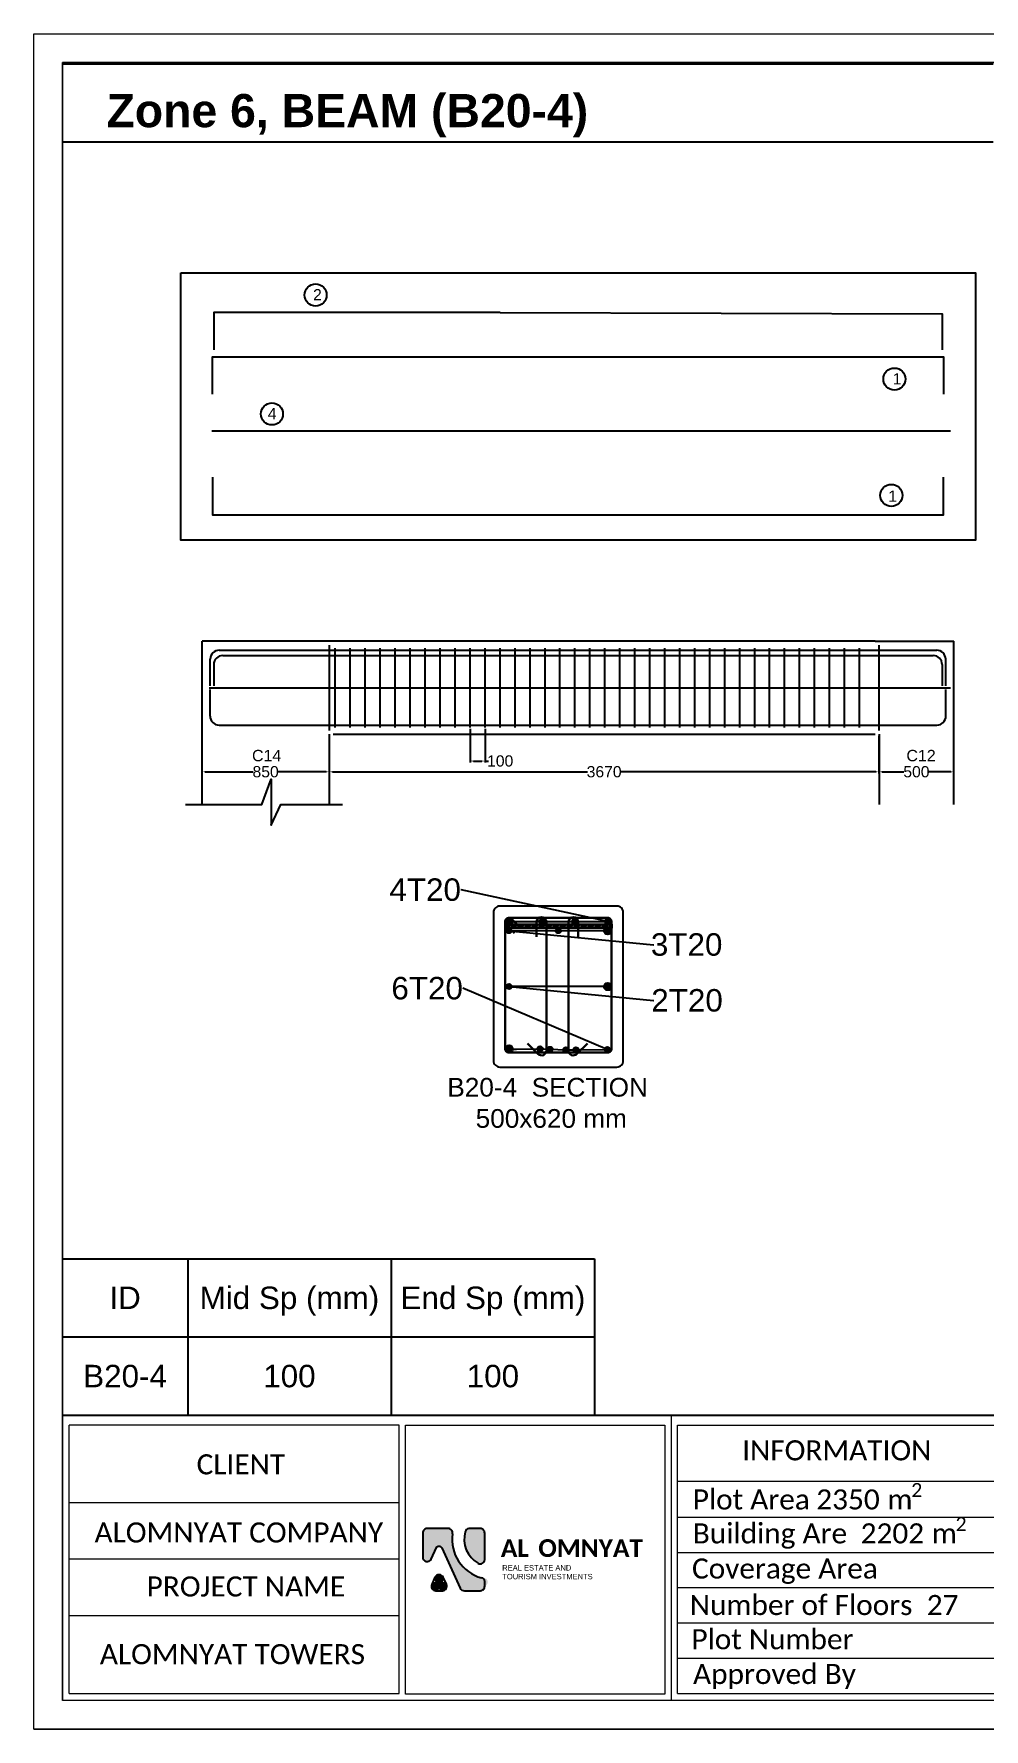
# Model space of a CAD drawing. Header units: inches. Extents: x 16 to 269, y 163 to 682.
# Drawn here: x 103.07 to 125.67, y 328.73 to 369.07 of the extents above; entities that cross this region are included whole.
import ezdxf
from ezdxf import colors
from ezdxf.entities.mleader import LeaderData, LeaderLine
from ezdxf.enums import TextEntityAlignment as Align
from ezdxf.math import Vec2, Vec3

# ---------------------------------------------------------------- set-up
doc = ezdxf.new("R2010")
doc.units = ezdxf.units.IN
doc.header["$MEASUREMENT"] = 0
doc.layers.get('Defpoints').update_dxf_attribs({"lineweight": 5})
for name, color, linetype in [('AutoRebar - BBS', 2, 'Continuous'), ('C', 7, 'Continuous'), ('MASSE', 7, 'Continuous'), ('S-ADDREINF', 3, 'Continuous'), ('S-MAINBAR', 5, 'Continuous'), ('S-OUTLINE', 7, 'Continuous'), ('S-SKIN', 6, 'Continuous'), ('S-STIRRUP', 1, 'Continuous'), ('S-TEXT', 2, 'Continuous'), ('Text', 7, 'Continuous')]:
    doc.layers.add(name, color=color, linetype=linetype)
doc.layers.add('Sheet_Borders', color=7, linetype='Continuous', lineweight=5)
doc.styles.add('Arial_1', font='arial.ttf', dxfattribs={"height": 0.45})
doc.styles.add('RA CALIBRI REGULAR', font='calibril.ttf')
doc.styles.get("Standard").update_dxf_attribs({"font": 'arial.ttf'})
doc.dimstyles.get("Standard").update_dxf_attribs({"dimtxt": 0.18, "dimasz": 0.18, "dimexe": 0.18, "dimexo": 0.0625, "dimgap": 0.09, "dimtad": 0, "dimtih": 1, "dimtoh": 1, "dimdec": 4, "dimzin": 0, "dimdsep": 46, "dimtxsty": 'Standard', "dimcen": 0.09, "dimadec": 0, "dimazin": 0, "dimtfac": 1, "dimtdec": 4, "dimtofl": 0, "dimtmove": 0, "dimatfit": 3, "dimfxl": 1, "dimtolj": 1, "dimtzin": 0, "dimarcsym": 0})

# ---------------------------------------------------------------- blocks, each defined once
blk = doc.blocks.new('*D829')
at = {"layer": 'Defpoints', "color": 0, "transparency": 16777216}
for p in [(3515, -42598), (7185, -42598), (7185, -42850)]:
    blk.add_point(p, dxfattribs=at)
at = {"layer": 'MASSE', "color": 0, "lineweight": -2, "transparency": 16777216}
for p, q in [((3515, -42609), (3515, -42861)), ((7185, -42609), (7185, -42861)), ((3537, -42850), (5238, -42850)), ((7164, -42850), (5462, -42850))]:
    blk.add_line(p, q, dxfattribs=at)
at = {"layer": 'MASSE', "color": 0, "transparency": 16777216}
for points in [[(3537, -42847), (3537, -42854), (3515, -42850)], [(7164, -42847), (7164, -42854), (7185, -42850)]]:
    blk.add_solid(points, dxfattribs=at)
at = {"layer": 'MASSE', "color": 0, "transparency": 16777216, "insert": (5350, -42850), "char_height": 75, "attachment_point": 5}
blk.add_mtext('\\A1;3670', dxfattribs=at)
blk = doc.blocks.new('*D830')
at = {"layer": 'Defpoints', "color": 0, "transparency": 16777216}
for p in [(4455, -42553), (4555, -42553), (4555, -42778)]:
    blk.add_point(p, dxfattribs=at)
at = {"layer": 'MASSE', "color": 0, "lineweight": -2, "transparency": 16777216}
for p, q in [((4455, -42564), (4455, -42789)), ((4555, -42564), (4555, -42789)), ((4477, -42778), (4534, -42778)), ((4555, -42778), (4577, -42778))]:
    blk.add_line(p, q, dxfattribs=at)
at = {"layer": 'MASSE', "color": 0, "transparency": 16777216}
for points in [[(4477, -42775), (4477, -42782), (4455, -42778)], [(4534, -42775), (4534, -42782), (4555, -42778)]]:
    blk.add_solid(points, dxfattribs=at)
at = {"layer": 'MASSE', "color": 0, "transparency": 16777216, "insert": (4656, -42778), "char_height": 75, "attachment_point": 5}
blk.add_mtext('\\A1;100', dxfattribs=at)
blk = doc.blocks.new('*D837')
at = {"layer": 'Defpoints', "color": 0, "transparency": 16777216}
for p in [(2665, -42850), (2665, -42850), (3515, -42850)]:
    blk.add_point(p, dxfattribs=at)
at = {"layer": 'MASSE', "color": 0, "lineweight": -2, "transparency": 16777216}
for p, q in [((2687, -42850), (3007, -42850)), ((3494, -42850), (3173, -42850))]:
    blk.add_line(p, q, dxfattribs=at)
at = {"layer": 'MASSE', "color": 0, "transparency": 16777216}
for points in [[(2687, -42847), (2687, -42854), (2665, -42850)], [(3494, -42847), (3494, -42854), (3515, -42850)]]:
    blk.add_solid(points, dxfattribs=at)
at = {"layer": 'MASSE', "color": 0, "transparency": 16777216, "insert": (3090, -42850), "char_height": 75, "attachment_point": 5}
blk.add_mtext('\\A1;850', dxfattribs=at)
blk = doc.blocks.new('*D838')
at = {"layer": 'Defpoints', "color": 0, "transparency": 16777216}
for p in [(7185, -42850), (7685, -42850), (7685, -42850)]:
    blk.add_point(p, dxfattribs=at)
at = {"layer": 'MASSE', "color": 0, "lineweight": -2, "transparency": 16777216}
for p, q in [((7207, -42850), (7352, -42850)), ((7664, -42850), (7518, -42850))]:
    blk.add_line(p, q, dxfattribs=at)
at = {"layer": 'MASSE', "color": 0, "transparency": 16777216}
for points in [[(7207, -42847), (7207, -42854), (7185, -42850)], [(7664, -42847), (7664, -42854), (7685, -42850)]]:
    blk.add_solid(points, dxfattribs=at)
at = {"layer": 'MASSE', "color": 0, "transparency": 16777216, "insert": (7435, -42850), "char_height": 75, "attachment_point": 5}
blk.add_mtext('\\A1;500', dxfattribs=at)
blk = doc.blocks.new('sheet')
at = {"true_color": 0x293189}
h = blk.add_hatch(color=177, dxfattribs=at)
h.dxf.hatch_style = 1
h.paths.add_polyline_path([(-418.734, 40.158, 0.414214), (-418.845, 40.046), (-418.845, 39.448, 0.802913), (-418.633, 39.401), (-418.502, 39.683, -0.639253), (-418.375, 39.682), (-417.915, 38.681, 0.29294), (-417.813, 38.616), (-417.42, 38.616, 0.414214), (-417.308, 38.728, 0.553295), (-417.269, 38.913, -0.417813), (-418.106, 40.034, 0.459795), (-418.218, 40.158)])
at = {"true_color": 0x4554a5}
h = blk.add_hatch(color=175, dxfattribs=at)
h.dxf.hatch_style = 1
h.paths.add_polyline_path([(-417.472, 39.295, 0.584571), (-417.308, 39.402), (-417.308, 40.046, 0.414214), (-417.42, 40.158), (-417.702, 40.158, 0.291504), (-417.79, 40.082, 0.342448)])
at = {"true_color": 0x000000}
h = blk.add_hatch(color=18, dxfattribs=at)
h.dxf.hatch_style = 1
h.paths.add_polyline_path([(-418.439, 38.651, 1.441321), (-418.347, 38.839, 1.901432), (-418.531, 38.839, 1.434024)])
at = {"color": 177, "true_color": 0x293189}
blk.add_lwpolyline([(-418.213, 40.158), (-418.734, 40.158, 0.414214), (-418.845, 40.046), (-418.845, 39.448, 0.802913), (-418.633, 39.401), (-418.502, 39.683, -0.639253), (-418.375, 39.682), (-417.915, 38.681, 0.29294), (-417.813, 38.616), (-417.42, 38.616, 0.414214), (-417.308, 38.728), (-417.308, 38.848)], format="xyb", dxfattribs=at)
at = {"color": 175, "true_color": 0x4554a5}
blk.add_lwpolyline([(-417.308, 39.387), (-417.308, 40.046, 0.414214), (-417.42, 40.158), (-417.702, 40.158)], format="xyb", dxfattribs=at)
blk.add_lwpolyline([(-418.257, 38.775), (-418.338, 38.949, 0.63847), (-418.541, 38.949), (-418.621, 38.774, 0.547105), (-418.519, 38.616), (-418.358, 38.616, 0.548839)], format="xyb", close=True)
at = {"color": 177, "true_color": 0x293189}
for centre, radius, start, end in [((-418.215, 40.048), 0.11, 350.4257, 91.3796), ((-417.134, 39.886), 0.983, 171.6397, 255.0806), ((-417.417, 38.83), 0.111, 9.4358, 74.1171)]:
    blk.add_arc(centre, radius, start, end, dxfattribs=at)
at = {"color": 175, "true_color": 0x4554a5}
for centre, radius, start, end in [((-417.123, 39.894), 0.693, 164.6076, 239.8175), ((-417.686, 40.051), 0.108, 98.1031, 165.7009), ((-417.42, 39.394), 0.112, 242.4829, 356.2798)]:
    blk.add_arc(centre, radius, start, end, dxfattribs=at)
at = {"layer": 'Sheet_Borders', "linetype": 'Continuous', "lineweight": 0}
for p, q in [((-428.475, 35.187), (-428.475, 77.192)), ((-428.475, 77.192), (-369.075, 77.192)), ((-428.475, 35.187), (-428.475, 77.192)), ((-428.475, 77.192), (-369.075, 77.192)), ((-427.768, 35.894), (-427.768, 76.484)), ((-427.768, 76.484), (-369.782, 76.484)), ((-369.782, 76.484), (-427.768, 76.484)), ((-427.768, 76.484), (-427.768, 35.894)), ((-427.768, 42.966), (-427.768, 42.966)), ((-427.768, 42.966), (-369.782, 42.966)), ((-412.694, 42.966), (-412.694, 35.894)), ((-419.424, 42.721), (-427.606, 42.721)), ((-427.606, 36.07), (-427.606, 42.721)), ((-419.424, 36.07), (-419.424, 42.721)), ((-419.268, 42.721), (-412.85, 42.721)), ((-419.268, 36.051), (-419.268, 42.721)), ((-412.85, 42.721), (-412.85, 36.051)), ((-412.537, 42.719), (-401.369, 42.719)), ((-412.537, 36.069), (-412.537, 42.719)), ((-412.537, 41.327), (-404.039, 41.327)), ((-419.424, 40.796), (-427.606, 40.796)), ((-412.537, 40.441), (-404.039, 40.441)), ((-412.537, 39.566), (-404.039, 39.566)), ((-419.424, 39.395), (-427.606, 39.395)), ((-412.537, 38.692), (-404.039, 38.692)), ((-427.606, 38.003), (-419.424, 38.003)), ((-412.537, 37.817), (-404.039, 37.817)), ((-412.537, 36.943), (-404.039, 36.943)), ((-372.533, 35.894), (-427.768, 35.894)), ((-427.606, 36.07), (-419.424, 36.07)), ((-412.85, 36.051), (-419.268, 36.051)), ((-412.537, 36.069), (-401.369, 36.069))]:
    blk.add_line(p, q, dxfattribs=at)
blk.add_lwpolyline([(-369.075, 35.187), (-428.475, 35.187)], close=True, dxfattribs=at)
at = {"char_height": 0.43904, "attachment_point": 1}
for s, width, insert in [('{\\fCandara|b1|i0|c0|p34;\\C256;\\c0;AL} ', 0.43904, (-416.91, 39.892)), ('{\\fCandara|b1|i0|c0|p34;\\C256;\\c0;OMNYAT}', 2.78249, (-415.981, 39.892))]:
    blk.add_mtext_dynamic_manual_height_columns(s, width=width, gutter_width=2.195, heights=[0], dxfattribs=dict(at, insert=insert))
at = {"insert": (-416.876, 39.25), "char_height": 0.13365, "attachment_point": 1, "style": 'Arial_1'}
blk.add_mtext_dynamic_manual_height_columns('\\pxsm1;{\\C256;\\c0;REAL ESTATE AND}', width=2.81151, gutter_width=0.686, heights=[0.417], dxfattribs=at)
at = {"insert": (-416.875, 39.033), "char_height": 0.13365, "width": 2.81151, "attachment_point": 1, "style": 'Arial_1'}
blk.add_mtext('TOURISM INVESTMENTS', dxfattribs=at)
at = {"layer": 'Sheet_Borders', "linetype": 'Continuous', "lineweight": 0, "style": 'RA CALIBRI REGULAR'}
for s, height, p in [('INFORMATION', 0.49749, (-410.931, 41.846)), ('CLIENT', 0.4975, (-424.445, 41.499)), ('ALOMNYAT COMPANY', 0.49749, (-426.974, 39.811)), ('Coverage Area', 0.49749, (-412.174, 38.917)), ('PROJECT NAME', 0.49749, (-425.683, 38.473)), ('Plot Number', 0.49749, (-412.188, 37.165)), ('ALOMNYAT TOWERS', 0.49749, (-426.842, 36.795)), ('Approved By', 0.49749, (-412.149, 36.304))]:
    blk.add_text(s, height=height, dxfattribs=at).set_placement(p)
at = {"layer": 'Sheet_Borders', "style": 'RA CALIBRI REGULAR'}
for s, height, p in [('Plot Area ', 0.4975, (-412.155, 40.629)), ('2', 0.348, (-406.744, 40.936)), (' m', 0.4975, (-407.507, 40.629)), ('Building Are  ', 0.49749, (-412.155, 39.788)), ('2', 0.348, (-405.646, 40.094)), (' m', 0.4975, (-406.408, 39.788)), ('Number of Floors  ', 0.49749, (-412.228, 38.013))]:
    blk.add_text(s, height=height, dxfattribs=at).set_placement(p)
at = {"layer": 'Sheet_Borders', "color": 244, "true_color": 0x991b1e, "style": 'RA CALIBRI REGULAR'}
for s, p in [('2350', (-409.096, 40.629)), ('2202', (-407.997, 39.788)), ('27', (-406.36, 38.013))]:
    blk.add_text(s, height=0.4975, dxfattribs=at).set_placement(p)
blk = doc.blocks.new('_Origin')
at = {"color": 0, "linetype": 'ByBlock', "lineweight": -2}
blk.add_line((0, 0), (-1, 0), dxfattribs=at)
blk.add_circle((0, 0), 0.5, dxfattribs=at)
blk = doc.blocks.new('787665')
at = {"layer": 'S-ADDREINF'}
h = blk.add_hatch(color=256, dxfattribs=at)
edge = h.paths.add_edge_path()
edge.add_arc((4715.07327, -43911.5426), 17.34297, 0, 360)
h = blk.add_hatch(color=256, dxfattribs=at)
edge = h.paths.add_edge_path()
edge.add_arc((5044.58964, -43911.5426), 17.34297, 0, 360)
h = blk.add_hatch(color=256, dxfattribs=at)
edge = h.paths.add_edge_path()
edge.add_arc((5374.10601, -43911.5426), 17.34297, 0, 360)
at = {"layer": 'S-MAINBAR'}
h = blk.add_hatch(color=256, dxfattribs=at)
edge = h.paths.add_edge_path()
edge.add_arc((4715.07327, -43850.84222), 17.34297, 0, 360)
h = blk.add_hatch(color=256, dxfattribs=at)
edge = h.paths.add_edge_path()
edge.add_arc((4934.75085, -43850.84222), 17.34297, 0, 360)
h = blk.add_hatch(color=256, dxfattribs=at)
edge = h.paths.add_edge_path()
edge.add_arc((5154.42843, -43850.84222), 17.34297, 0, 360)
h = blk.add_hatch(color=256, dxfattribs=at)
edge = h.paths.add_edge_path()
edge.add_arc((5374.10601, -43850.84222), 17.34297, 0, 360)
h = blk.add_hatch(color=256, dxfattribs=at)
edge = h.paths.add_edge_path()
edge.add_arc((4715.07327, -44700.6476), 17.34297, 0, 360)
h = blk.add_hatch(color=256, dxfattribs=at)
edge = h.paths.add_edge_path()
edge.add_arc((4922.76648, -44700.83819), 17.34297, 0, 360)
h = blk.add_hatch(color=256, dxfattribs=at)
edge = h.paths.add_edge_path()
edge.add_arc((4988.24242, -44703.27709), 17.34297, 0, 360)
h = blk.add_hatch(color=256, dxfattribs=at)
edge = h.paths.add_edge_path()
edge.add_arc((5094.37522, -44706.39154), 17.34297, 0, 360)
h = blk.add_hatch(color=256, dxfattribs=at)
edge = h.paths.add_edge_path()
edge.add_arc((5161.88668, -44706.57841), 17.34297, 0, 360)
h = blk.add_hatch(color=256, dxfattribs=at)
edge = h.paths.add_edge_path()
edge.add_arc((5371.29914, -44705.06436), 17.34297, 0, 360)
at = {"layer": 'S-SKIN'}
h = blk.add_hatch(color=256, dxfattribs=at)
edge = h.paths.add_edge_path()
edge.add_arc((4715.07327, -44284.41639), 17.34297, 0, 360)
h = blk.add_hatch(color=256, dxfattribs=at)
edge = h.paths.add_edge_path()
edge.add_arc((5374.10601, -44284.41639), 17.34297, 0, 360)
at = {"layer": 'S-TEXT', "transparency": 33554687}
h = blk.add_hatch(dxfattribs=at)
h.set_pattern_fill('ANSI32', scale=1.734297)
h.set_pattern_definition([(45, (-167981.016, 269785.478), (-11.6808213, 11.6808213), []), (45, (-167973.229, 269785.478), (-11.6808213, 11.6808213), [])])
h.paths.add_polyline_path([(5400.54153, -43868.18519), (4693.50536, -43868.18519), (4693.50536, -43893.89798), (5400.54153, -43893.89798)])
blk.add_lwpolyline([(2523.46231, -39516.71005), (7828.43737, -39516.71005), (7828.43737, -41302.8301), (2523.46231, -41302.8301)], close=True)
at = {"color": 3}
for points in [[(4656.23046, -39782.7595), (2743.44113, -39782.7595), (2743.44113, -40032.7595)], [(4656.23046, -39782.7595), (7607.0198, -39792.34947), (7607.0198, -40032.34947)]]:
    blk.add_lwpolyline(points, dxfattribs=at)
at = {"color": 5}
for points in [[(2735.23046, -40328.75421), (2735.23046, -40078.75421), (7615.68223, -40078.75421), (7615.68223, -40328.75421)], [(2735.23046, -40883.07493), (2735.23046, -41133.07493), (7615.68223, -41133.07493), (7615.68223, -40883.07493)]]:
    blk.add_lwpolyline(points, dxfattribs=at)
at = {"color": 3}
blk.add_circle((3423.62912, -39665.65743), 73.72352, dxfattribs=at)
at = {"color": 5}
for centre in [(7288.36511, -40227.18245), (7267.59703, -41004.24283)]:
    blk.add_circle(centre, 73.72352, dxfattribs=at)
at = {"color": 6}
blk.add_circle((3131.83087, -40459.89132), 73.72352, dxfattribs=at)
at = {"layer": 'AutoRebar - BBS', "color": 5, "lineweight": 30}
blk.add_lwpolyline([(4752.366, -43926.87726), (4696.41482, -43870.92607, -0.6681786379), (4715.06521, -43825.90004), (5373.92706, -43825.90004, -0.4142135624), (5400.3027, -43852.27568), (5400.3027, -44698.69252, -0.4142135624), (5373.92706, -44725.06816), (4715.06521, -44725.06816, -0.4142135624), (4688.68957, -44698.69252), (4688.68957, -43852.27568, -0.6681786379), (4733.71561, -43833.62528), (4789.66679, -43889.57647)], format="xyb", dxfattribs=at)
at = {"layer": 'AutoRebar - BBS', "color": 240, "lineweight": 30, "true_color": 0xed1f24}
for points in [[(4898.44299, -43953.30726), (4898.44299, -43853.97661, -1), (4964.66342, -43853.97661), (4964.66342, -44710.9769, -0.6681786379), (4908.14075, -44734.38936), (4837.90337, -44664.15198)], [(5177.5756, -43953.53437), (5177.5756, -43854.20372, 1), (5111.35517, -43854.20372), (5111.35517, -44711.20401, 0.6681786379), (5167.87785, -44734.61646), (5238.11522, -44664.37909)]]:
    blk.add_lwpolyline(points, format="xyb", dxfattribs=at)
at = {"layer": 'S-ADDREINF'}
for p, q in [((2803.2307, -42073.36813), (4656.23046, -42073.36813)), ((4655.23046, -42073.36813), (7547.23022, -42073.36813)), ((2743.44113, -42133.36776), (2743.44113, -42276.35698)), ((7607.0198, -42133.36776), (7607.0198, -42276.35698))]:
    blk.add_line(p, q, dxfattribs=at)
for centre in [(4715.07327, -43911.5426), (5044.58964, -43911.5426), (5374.10601, -43911.5426)]:
    blk.add_circle(centre, 17.34297, dxfattribs=at)
for centre, start, end in [((2803.44113, -42133.36776), 90, 180), ((7547.0198, -42133.36776), 0, 90)]:
    blk.add_arc(centre, 60, start, end, dxfattribs=at)
at = {"layer": 'S-MAINBAR', "color": 5}
for p, q in [((2719.87543, -42276.04733), (2719.89309, -42098.36776)), ((7630.58549, -42276.04733), (7630.56783, -42098.36776)), ((2718.90855, -42478.36776), (2718.92621, -42300.68819)), ((7631.55237, -42478.36776), (7631.53472, -42300.68819))]:
    blk.add_line(p, q, dxfattribs=at)
at = {"layer": 'S-MAINBAR'}
for p, q in [((2779.68266, -42038.36813), (7570.77826, -42038.36813)), ((2778.90855, -42538.36776), (7571.55237, -42538.36776))]:
    blk.add_line(p, q, dxfattribs=at)
for centre in [(4715.07327, -43850.84222), (4934.75085, -43850.84222), (5154.42843, -43850.84222), (5374.10601, -43850.84222), (4715.07327, -44700.6476), (4922.76648, -44700.83819), (4988.24242, -44703.27709), (5094.37522, -44706.39154), (5161.88668, -44706.57841), (5371.29914, -44705.06436)]:
    blk.add_circle(centre, 17.34297, dxfattribs=at)
for centre, start, end in [((2779.89309, -42098.36776), 90, 180), ((7570.56783, -42098.36776), 0, 90), ((2778.90855, -42478.36776), 180, 270), ((7571.55237, -42478.36776), 270, 0)]:
    blk.add_arc(centre, 60, start, end, dxfattribs=at)
at = {"layer": 'S-OUTLINE'}
for p, q in [((2665.23046, -43068.11283), (2665.23046, -41978.36813)), ((3540.23046, -41978.36813), (2665.23046, -41978.36813)), ((7160.23046, -41978.36813), (7685.23046, -41978.36813)), ((7685.23046, -43068.11283), (7685.23046, -41978.36813)), ((3515.23046, -42598.36776), (3515.23046, -43068.11283)), ((7185.23046, -42598.36776), (7185.23046, -43068.11283))]:
    blk.add_line(p, q, dxfattribs=at)
for points in [[(3515.23046, -42003.36813), (3515.23046, -42573.36813)], [(7160.23046, -41978.36813), (3540.23046, -41978.36813)], [(7185.23046, -42573.36813), (7185.23046, -42003.36813)], [(3540.23046, -42598.36813), (7160.23046, -42598.36813)]]:
    blk.add_lwpolyline(points, dxfattribs=at)
blk.add_lwpolyline([(4611.01547, -44778.69095, 0.4142135624), (4654.37288, -44822.04836), (5434.80639, -44822.04836, 0.4142135624), (5478.16381, -44778.69095), (5478.16381, -43790.14184, 0.4142135624), (5434.80639, -43746.78442), (4654.37288, -43746.78442, 0.4142135624), (4611.01547, -43790.14184)], format="xyb", close=True, dxfattribs=at)
at = {"layer": 'S-SKIN'}
for p, q in [((2730.33277, -40572.14492), (7662.97178, -40572.14492)), ((2712.62684, -42288.36813), (7662.97178, -42288.36813))]:
    blk.add_line(p, q, dxfattribs=at)
for centre in [(4715.07327, -44284.41639), (5374.10601, -44284.41639)]:
    blk.add_circle(centre, 17.34297, dxfattribs=at)
at = {"layer": 'S-STIRRUP'}
for p, q in [((3555.23046, -42553.36813), (3555.23046, -42023.36813)), ((3655.23046, -42553.36813), (3655.23046, -42023.36813)), ((3755.23046, -42553.36813), (3755.23046, -42023.36813)), ((3855.23046, -42553.36813), (3855.23046, -42023.36813)), ((3955.23046, -42553.36813), (3955.23046, -42023.36813)), ((4055.23046, -42553.36813), (4055.23046, -42023.36813)), ((4155.23046, -42553.36813), (4155.23046, -42023.36813)), ((4255.23046, -42553.36813), (4255.23046, -42023.36813)), ((4355.23046, -42553.36813), (4355.23046, -42023.36813)), ((4455.23046, -42553.36813), (4455.23046, -42023.36813)), ((4555.23046, -42553.36813), (4555.23046, -42023.36813)), ((4655.23046, -42553.36813), (4655.23046, -42023.36813)), ((4755.23046, -42553.36813), (4755.23046, -42023.36813)), ((4855.23046, -42553.36813), (4855.23046, -42023.36813)), ((4955.23046, -42553.36813), (4955.23046, -42023.36813)), ((5055.23046, -42553.36813), (5055.23046, -42023.36813)), ((5155.23046, -42553.36813), (5155.23046, -42023.36813)), ((5255.23046, -42553.36813), (5255.23046, -42023.36813)), ((5355.23046, -42553.36813), (5355.23046, -42023.36813)), ((5455.23046, -42553.36813), (5455.23046, -42023.36813)), ((5555.23046, -42553.36813), (5555.23046, -42023.36813)), ((5655.23046, -42553.36813), (5655.23046, -42023.36813)), ((5755.23046, -42553.36813), (5755.23046, -42023.36813)), ((5855.23046, -42553.36813), (5855.23046, -42023.36813)), ((5955.23046, -42553.36813), (5955.23046, -42023.36813)), ((6055.23046, -42553.36813), (6055.23046, -42023.36813)), ((6155.23046, -42553.36813), (6155.23046, -42023.36813)), ((6255.23046, -42553.36813), (6255.23046, -42023.36813)), ((6355.23046, -42553.36813), (6355.23046, -42023.36813)), ((6455.23046, -42553.36813), (6455.23046, -42023.36813)), ((6555.23046, -42553.36813), (6555.23046, -42023.36813)), ((6655.23046, -42553.36813), (6655.23046, -42023.36813)), ((6755.23046, -42553.36813), (6755.23046, -42023.36813)), ((6855.23046, -42553.36813), (6855.23046, -42023.36813)), ((6955.23046, -42553.36813), (6955.23046, -42023.36813)), ((7055.23046, -42553.36813), (7055.23046, -42023.36813))]:
    blk.add_line(p, q, dxfattribs=at)
at = {"layer": 'S-TEXT', "color": 1}
blk.add_lwpolyline([(2555.61639, -43068.11283), (3063.99666, -43068.11283), (3127.81682, -42898.69143), (3127.81682, -43207.30335), (3192.44896, -43068.11283), (3602.61554, -43068.11283)], dxfattribs=at)
at = {"layer": 'S-TEXT'}
blk.add_lwpolyline([(4693.50536, -43868.18519), (5400.54153, -43868.18519), (5400.54153, -43893.89798), (4693.50536, -43893.89798)], close=True, dxfattribs=at)
at = {"layer": 'Text'}
for p, q in [((1733.54101, -46101.9471), (2569.58529, -46101.9471)), ((2569.58529, -46101.9471), (2569.58529, -47147.00245)), ((2569.58529, -46101.9471), (2569.58529, -47147.00245)), ((2569.58529, -46101.9471), (2569.58529, -47147.00245)), ((2569.58529, -46101.9471), (5286.72921, -46101.9471)), ((3928.15725, -46101.9471), (3928.15725, -47147.00245)), ((5286.72921, -46101.9471), (5286.72921, -47147.00245)), ((1733.54101, -46624.47478), (2569.58529, -46624.47478)), ((2569.58529, -46624.47478), (5286.72921, -46624.47478)), ((1733.54101, -47147.00245), (16573.32699, -47147.00245))]:
    blk.add_line(p, q, dxfattribs=at)
at = {"layer": 'Text', "color": 7}
for points in [[(1733.54101, -38121.86443), (7947.10701, -38121.86443)], [(7947.10701, -38645.06506), (1733.54101, -38645.06506)]]:
    blk.add_lwpolyline(points, dxfattribs=at)
at = {"xscale": 269.5397529527762, "yscale": 269.5397529527762, "zscale": 269.5397529527762}
blk.add_blockref('sheet', (117034.06659, -58728.02001), dxfattribs=at)
at = {"insert": (3377.00899, -44894.39449), "char_height": 125, "attachment_point": 1}
blk.add_mtext_dynamic_manual_height_columns('\\pxqc,t30;B20-4  SECTION \\P 500x620 mm   ', width=3191.5647142, gutter_width=12.5, heights=[743.99161], dxfattribs=at)
at = {"layer": 'C'}
for s, p in [('C14', (3096.9024, -42741.66253)), ('C12', (7465.98449, -42741.66253))]:
    blk.add_text(s, height=76.192821, dxfattribs=at).set_placement(p, align=Align.MIDDLE_CENTER)
at = {"layer": 'Text'}
for s, p in [('ID', (2151.56315, -46363.21094)), ('Mid Sp (mm)', (3248.87127, -46363.21094)), ('End Sp (mm)', (4607.44323, -46363.21094)), ('B20-4', (2151.56315, -46885.73861)), ('100', (3248.87127, -46885.73861)), ('100', (4607.44323, -46885.73861))]:
    blk.add_text(s, height=150, dxfattribs=at).set_placement(p, align=Align.MIDDLE_CENTER)
at = {"layer": 'Text', "insert": (2027.38581, -38323.43503), "char_height": 221.6087069, "attachment_point": 1}
blk.add_mtext_dynamic_manual_height_columns('{\\fArial|b1|i0|c0|p34;Zone 6, BEAM (B20-4)}', width=10864.0740153, gutter_width=5.54022, heights=[0], dxfattribs=at)
at = {"layer": 'Text', "color": 3, "insert": (3406.85834, -39626.44183), "char_height": 75, "attachment_point": 1}
blk.add_mtext('2', dxfattribs=at)
at = {"layer": 'Text', "color": 5, "char_height": 75, "attachment_point": 1}
for insert in [(7276.71529, -40187.72472), (7247.27372, -40971.50624)]:
    blk.add_mtext('1', dxfattribs=dict(at, insert=insert))
at = {"layer": 'Text', "color": 6, "insert": (3104.37831, -40420.59183), "char_height": 75, "attachment_point": 1}
blk.add_mtext('4', dxfattribs=at)
at = {"layer": 'MASSE'}
for base, p1, p2, picture, middle in [((4555.23046, -42778.36813), (4455.23046, -42553.36813), (4555.23046, -42553.36813), '*D830', (4656.11555, -42778.36813)), ((7185.23046, -42850.36813), (3515.23046, -42598.36813), (7185.23046, -42598.36813), '*D829', (5350.23046, -42850.36813)), ((2665.23046, -42850.36813), (3515.23046, -42850.36813), (2665.23046, -42850.36813), '*D837', (3090.23046, -42850.36813))]:
    dim = blk.add_linear_dim(base=base, p1=p1, p2=p2, dimstyle='Standard', override={"dimtxt": 75, "dimasz": 21.6, "dimexe": 10.8, "dimexo": 10.8, "dimzin": 8}, dxfattribs=at)
    dim.commit()
    dim.dimension.update_dxf_attribs({"geometry": picture, "text_midpoint": middle})
dim = blk.add_linear_dim(base=(7685.23046, -42850.36813), p1=(7185.23046, -42850.36813), p2=(7685.23046, -42850.36813), angle=180, dimstyle='Standard', override={"dimtxt": 75, "dimasz": 21.6, "dimexe": 10.8, "dimexo": 10.8, "dimzin": 8}, dxfattribs=at)
dim.commit()
dim.dimension.update_dxf_attribs({"geometry": '*D838', "text_midpoint": (7435.23046, -42850.36813)})
at = {"color": 5}
ml = blk.add_multileader_mtext('Standard', dxfattribs=at)
ml.set_content('4T20', color=5)
ml.set_leader_properties()
ml.set_arrow_properties(name='ORIGIN')
ml.build(insert=Vec2(0, 0))
ml.multileader.update_dxf_attribs({"dogleg_length": 0.36, "arrow_head_size": 50})
ctx = ml.context
ctx.base_point, ctx.char_height, ctx.arrow_head_size, ctx.landing_gap_size, ctx.plane_origin = Vec3(3929.02437, -43638.2293), 150, 50, 0.09, Vec3(4715.07327, -43850.84222)
ctx.text_align_type = 2
notes = []
notes.append((ctx, [(0, (1, 1, 0), (4394.50298, -43638.2293), (-1, 0), 0.36, [(3, [(4715.07327, -43850.84222), (4934.75085, -43850.84222), (5154.42843, -43850.84222), (5374.10601, -43850.84222)], 0, [])])]))
ctx.mtext.insert, ctx.mtext.alignment, ctx.mtext.flow_direction = Vec3(4394.05298, -43561.95031), 3, 5
at = {"color": 3}
ml = blk.add_multileader_mtext('Standard', dxfattribs=at)
ml.set_content('3T20', color=3)
ml.set_leader_properties()
ml.set_arrow_properties(name='ORIGIN')
ml.build(insert=Vec2(0, 0))
ml.multileader.update_dxf_attribs({"dogleg_length": 0.36, "arrow_head_size": 50})
ctx = ml.context
ctx.base_point, ctx.char_height, ctx.arrow_head_size, ctx.landing_gap_size, ctx.plane_origin = Vec3(5680.89595, -44004.71607), 150, 50, 0.09, Vec3(5374.10601, -43911.5426)
ctx.text_align_type = 2
notes.append((ctx, [(0, (1, 1, 0), (5680.53595, -44004.71607), (1, 0), 0.36, [(2, [(5374.10601, -43911.5426), (5044.58964, -43911.5426), (4715.07327, -43911.5426)], 0, [])])]))
ctx.mtext.insert, ctx.mtext.alignment, ctx.mtext.flow_direction = Vec3(6139.7854, -43928.38592), 3, 5
at = {"color": 5}
ml = blk.add_multileader_mtext('Standard', dxfattribs=at)
ml.set_content('6T20', color=5)
ml.set_leader_properties()
ml.set_arrow_properties(name='ORIGIN')
ml.build(insert=Vec2(0, 0))
ml.multileader.update_dxf_attribs({"dogleg_length": 0.36, "arrow_head_size": 50})
ctx = ml.context
ctx.base_point, ctx.char_height, ctx.arrow_head_size, ctx.landing_gap_size, ctx.plane_origin = Vec3(3947.25822, -44296.2348), 150, 50, 0.09, Vec3(4715.07327, -44705.30055)
ctx.text_align_type = 2
notes.append((ctx, [(0, (1, 1, 0), (4407.51854, -44296.2348), (-1, 0), 0.36, [(5, [(4715.47274, -44701.91566), (4922.76648, -44700.83819), (4988.24242, -44703.27709), (5094.37522, -44706.39154), (5161.88668, -44706.57841), (5371.29914, -44705.06436)], 0, [])])]))
ctx.mtext.insert, ctx.mtext.alignment, ctx.mtext.flow_direction = Vec3(4407.06854, -44219.95581), 3, 5
at = {"color": 6}
ml = blk.add_multileader_mtext('Standard', dxfattribs=at)
ml.set_content('2T20', color=6)
ml.set_leader_properties()
ml.set_arrow_properties(name='ORIGIN')
ml.build(insert=Vec2(0, 0))
ml.multileader.update_dxf_attribs({"dogleg_length": 0.36, "arrow_head_size": 50})
ctx = ml.context
ctx.base_point, ctx.char_height, ctx.arrow_head_size, ctx.landing_gap_size, ctx.plane_origin = Vec3(5680.89595, -44377.58986), 150, 50, 0.09, Vec3(5374.10601, -44284.41639)
ctx.text_align_type = 2
notes.append((ctx, [(0, (1, 1, 0), (5680.53595, -44377.58986), (1, 0), 0.36, [(2, [(5374.10601, -44284.41639), (4715.07327, -44284.41639)], 0, [])])]))
ctx.mtext.insert, ctx.mtext.alignment, ctx.mtext.flow_direction = Vec3(6142.4457, -44301.31087), 3, 5
for ctx, leaders in notes:
    for number, flags, end, landing, length, lines in leaders:
        leader = LeaderData()
        leader.index, (leader.has_last_leader_line, leader.has_dogleg_vector, leader.attachment_direction) = number, flags
        leader.last_leader_point, leader.dogleg_vector, leader.dogleg_length = Vec3(end), Vec3(landing), length
        for number, points, colour, breaks in lines:
            line = LeaderLine()
            line.index, line.vertices, line.color, line.breaks = number, Vec3.list(points), colors.encode_raw_color(colour), breaks
            leader.lines.append(line)
        ctx.leaders.append(leader)

msp = doc.modelspace()

# ---------------------------------------------------------------- block references
at = {"xscale": 0.003563514933548277, "yscale": 0.003563514933548277, "zscale": 0.003563514933548277}
msp.add_blockref('787665', (97.5672, 504.2086), dxfattribs=at)

doc.saveas('drawing.dxf')
